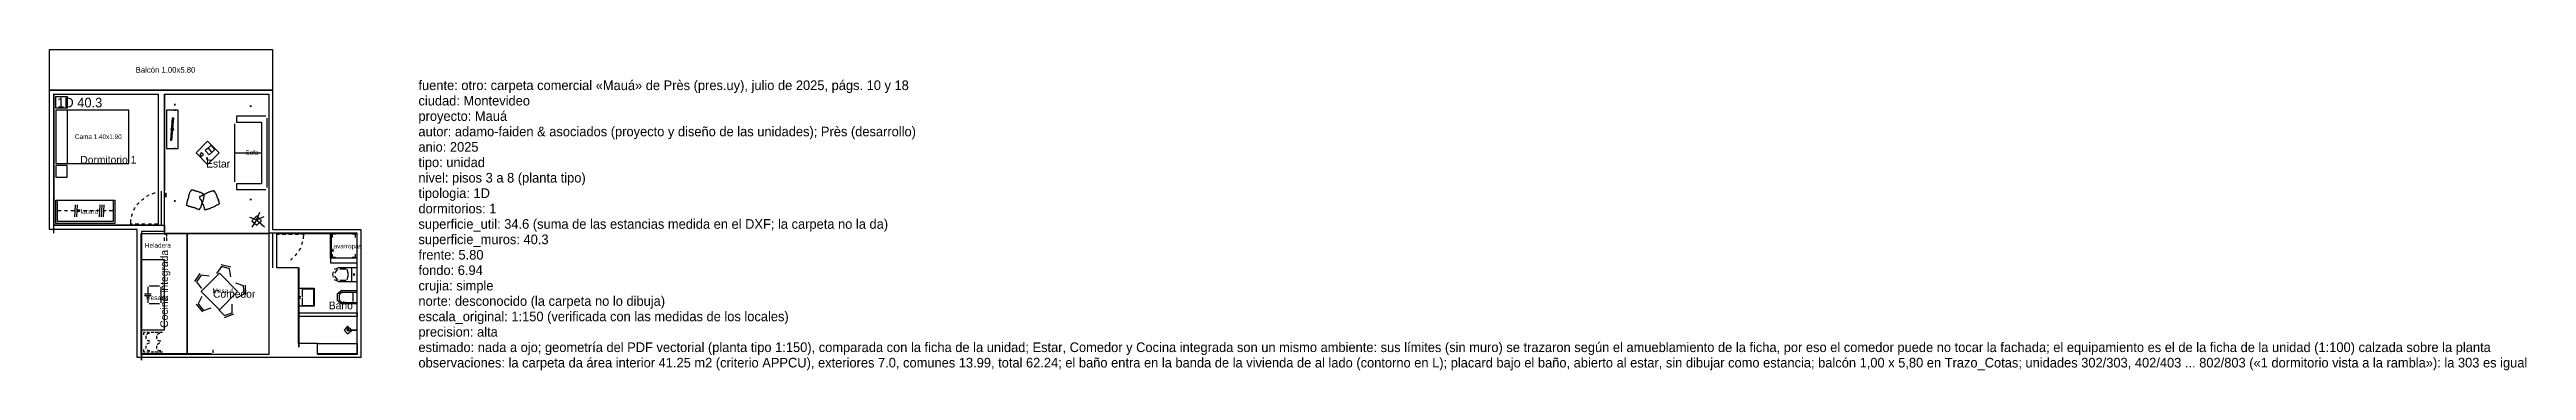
# Model space of a CAD drawing. Header units: metres. Extents: x 0 to 64.4, y -0.3 to 8.
import ezdxf

# ---------------------------------------------------------------- set-up
doc = ezdxf.new("R2010")
doc.units = ezdxf.units.M
for name, color, linetype in [('Trazo_Cotas', 9, 'Continuous'), ('Trazo_Datos', 7, 'Continuous'), ('Trazo_Entrada', 1, 'Continuous'), ('Trazo_Equipamiento', 8, 'Continuous'), ('Trazo_Estancias', 3, 'Continuous'), ('Trazo_Fachada', 30, 'Continuous'), ('Trazo_Puertas', 1, 'Continuous'), ('Trazo_Unidad', 7, 'Continuous'), ('Trazo_Ventanas', 5, 'Continuous')]:
    doc.layers.add(name, color=color, linetype=linetype)

msp = doc.modelspace()

# ---------------------------------------------------------------- linework, layer by layer
at = {"layer": 'Trazo_Cotas'}
msp.add_lwpolyline([(5.8, 7.99), (5.8, 6.94), (0, 6.94), (0, 7.99)], close=True, dxfattribs=at)
at = {"layer": 'Trazo_Entrada'}
msp.add_line((5.7, 0), (4.21, 0), dxfattribs=at)
at = {"layer": 'Trazo_Equipamiento', "color": 8}
for p, q in [((2.99, 6.84), (2.99, 4.33)), ((3.02, 4.16), (3.02, 4.26)), ((2.32, 3.46), (2.23, 3.46)), ((2.39, 3.27), (2.39, 0.09)), ((2.48, 3.46), (2.4, 3.46)), ((2.65, 3.46), (2.57, 3.46)), ((2.82, 3.46), (2.73, 3.46)), ((7.3, 2.58), (7.3, 3.23)), ((7.3, 3.22), (7.3, 2.57)), ((7.32, 2.58), (7.32, 3.23)), ((7.32, 3.22), (7.32, 2.57)), ((2.99, 3.03), (2.99, 3.11)), ((3.04, 3.11), (3.04, 3.03)), ((5.89, 3.2), (5.97, 3.2)), ((6.06, 3.2), (6.14, 3.2)), ((6.22, 3.2), (6.31, 3.2)), ((6.39, 3.2), (6.47, 3.2)), ((7.35, 3.2), (7.35, 3.11)), ((7.43, 3.2), (7.35, 3.2)), ((7.37, 2.22), (7.36, 2.15)), ((7.36, 2.15), (7.37, 2.08)), ((7.52, 2.33), (7.4, 2.28)), ((7.4, 2.02), (7.52, 1.97)), ((7.49, 2.29), (7.41, 2.19)), ((7.41, 2.11), (7.49, 2.01)), ((7.71, 2.29), (7.55, 2.29)), ((7.71, 2), (7.55, 2)), ((7.77, 2.15), (7.74, 2.28)), ((7.74, 2.02), (7.77, 2.15)), ((7.85, 2.33), (7.85, 1.97)), ((2.64, 1.64), (2.47, 1.64)), ((2.47, 1.61), (2.64, 1.61)), ((2.56, 1.64), (2.56, 1.83)), ((2.56, 1.42), (2.56, 1.61)), ((2.59, 1.86), (2.86, 1.86)), ((2.86, 1.39), (2.59, 1.39)), ((2.89, 1.83), (2.89, 1.42)), ((7.6, 1.74), (7.48, 1.64)), ((7.48, 1.64), (7.48, 1.49)), ((7.48, 1.49), (7.6, 1.39)), ((7.6, 1.69), (7.53, 1.63)), ((7.53, 1.63), (7.53, 1.5)), ((7.53, 1.5), (7.6, 1.43)), ((7.6, 1.74), (8, 1.74)), ((7.98, 1.69), (7.6, 1.69)), ((7.6, 1.43), (7.98, 1.43)), ((7.89, 1.45), (7.89, 1.67)), ((2.6, 0.65), (2.53, 0.65)), ((2.6, 0.65), (2.53, 0.65)), ((2.72, 0.65), (2.64, 0.65)), ((2.72, 0.65), (2.64, 0.65)), ((2.83, 0.65), (2.75, 0.65)), ((2.83, 0.65), (2.75, 0.65)), ((2.94, 0.65), (2.86, 0.65)), ((2.94, 0.65), (2.86, 0.65)), ((6.47, 1.16), (6.59, 1.16)), ((6.47, 1.16), (8, 1.16)), ((6.62, 1.16), (6.7, 1.16)), ((6.67, 1.16), (6.76, 1.16)), ((6.78, 1.16), (6.87, 1.16)), ((6.84, 1.16), (6.92, 1.16)), ((6.95, 1.16), (7.03, 1.16)), ((7.01, 1.16), (7.09, 1.16)), ((7.12, 1.16), (7.2, 1.16)), ((7.17, 1.16), (7.29, 1.16)), ((4.21, 0.09), (2.39, 0.09)), ((2.53, 0.15), (2.6, 0.15)), ((2.64, 0.15), (2.72, 0.15)), ((2.75, 0.15), (2.83, 0.15)), ((2.86, 0.15), (2.94, 0.15)), ((4.25, 0.12), (4.25, 0.2)), ((6.97, 0.09), (6.97, 0.37)), ((8, 0.09), (6.97, 0.09))]:
    msp.add_line(p, q, dxfattribs=at)
at = {"layer": 'Trazo_Equipamiento', "color": 9}
for p, q in [((0.46, 6.42), (0.46, 5.03)), ((4.82, 4.56), (4.82, 6.06)), ((5.66, 4.41), (5.66, 6.21)), ((4.13, 5.44), (4.05, 5.37)), ((4.05, 5.37), (4.15, 5.26)), ((4.2, 5.51), (4.13, 5.44)), ((4.22, 5.33), (4.13, 5.43)), ((4.22, 5.33), (4.13, 5.43)), ((4.23, 5.33), (4.15, 5.26)), ((4.2, 5.5), (4.3, 5.39)), ((4.3, 5.4), (4.23, 5.33)), ((4.82, 5.31), (5.51, 5.31)), ((0.67, 3.96), (0.65, 3.65)), ((0.67, 3.96), (0.65, 3.65)), ((0.72, 3.96), (0.7, 3.65)), ((0.72, 3.96), (0.7, 3.65)), ((1.31, 3.96), (1.29, 3.65)), ((1.31, 3.96), (1.29, 3.65)), ((1.36, 3.96), (1.34, 3.65)), ((1.36, 3.96), (1.34, 3.65)), ((1.41, 3.96), (1.39, 3.65)), ((1.41, 3.96), (1.39, 3.65)), ((4.86, 4.36), (5.62, 4.36)), ((0.21, 3.81), (0.3, 3.81)), ((0.21, 3.81), (0.3, 3.81)), ((0.39, 3.81), (0.47, 3.81)), ((0.39, 3.81), (0.47, 3.81)), ((0.55, 3.81), (0.64, 3.81)), ((0.55, 3.81), (0.64, 3.81)), ((0.72, 3.81), (0.8, 3.81)), ((0.72, 3.81), (0.8, 3.81)), ((0.89, 3.81), (0.97, 3.81)), ((0.89, 3.81), (0.97, 3.81)), ((1.05, 3.81), (1.14, 3.81)), ((1.05, 3.81), (1.14, 3.81)), ((1.22, 3.81), (1.3, 3.81)), ((1.22, 3.81), (1.3, 3.81)), ((1.39, 3.81), (1.47, 3.81)), ((1.39, 3.81), (1.47, 3.81)), ((1.55, 3.81), (1.65, 3.81)), ((1.55, 3.81), (1.65, 3.81)), ((5.38, 3.57), (5.21, 3.63)), ((5.38, 3.57), (5.26, 3.38)), ((5.38, 3.57), (5.47, 3.77)), ((5.38, 3.57), (5.58, 3.66)), ((5.38, 3.57), (5.59, 3.39)), ((3.91, 2.18), (3.77, 1.97)), ((4.71, 2.34), (4.46, 2.4)), ((3.81, 1.38), (3.98, 1.18)), ((5.1, 1.63), (5.09, 1.88)), ((4.55, 1.04), (4.79, 1.13))]:
    msp.add_line(p, q, dxfattribs=at)
at = {"layer": 'Trazo_Equipamiento', "color": 8}
for points in [[(0.09, 6.83), (0.11, 6.83), (0.11, 3.43), (2.99, 3.43), (2.99, 3.27), (2.39, 3.27)], [(0.11, 3.23), (0.11, 6.83), (0.11, 3.43)], [(2.19, 3.82), (2.22, 3.88), (2.23, 3.89)], [(2.27, 3.96), (2.28, 3.97), (2.33, 4.02)], [(2.39, 4.08), (2.44, 4.12), (2.45, 4.13)], [(2.52, 4.18), (2.53, 4.19), (2.59, 4.22)], [(2.67, 4.25), (2.73, 4.27), (2.75, 4.27)], [(3.03, 4.16), (3.03, 4.26), (3.02, 4.26)], [(2.15, 3.46), (2.11, 3.46), (2.11, 3.58)], [(2.13, 3.66), (2.14, 3.68), (2.16, 3.74)], [(2.39, 3.27), (2.39, -0.07), (2.39, 0.09)], [(8, 2.58), (8, 3.23), (5.71, 3.23)], [(2.99, 3.2), (3.04, 3.2), (3.04, 3.14)], [(6.32, 2.58), (6.27, 2.53), (6.26, 2.52)], [(6.43, 2.7), (6.42, 2.69), (6.38, 2.64)], [(6.52, 2.84), (6.49, 2.78), (6.48, 2.77)], [(6.58, 3), (6.57, 2.98), (6.55, 2.92)], [(6.56, 3.2), (6.6, 3.2), (6.59, 3.09), (6.59, 3.08)], [(8, 2.58), (7.3, 2.58), (7.3, 2.46), (8, 2.46)], [(7.35, 2.8), (7.35, 2.77), (7.38, 2.77), (7.38, 2.8)], [(7.35, 2.68), (7.35, 2.6), (7.43, 2.6)], [(7.95, 3.11), (7.95, 3.2), (7.87, 3.2)], [(7.87, 2.6), (7.95, 2.6), (7.95, 2.68)], [(6.48, 2.33), (6.48, 0.27), (6.48, 0.37)], [(7.51, 1.97), (8, 1.97), (8, 2.33), (7.51, 2.33)], [(6.52, 1.58), (6.5, 1.57), (6.5, 1.55), (6.52, 1.54)], [(6.58, 1.57), (6.58, 1.78), (6.86, 1.78), (6.86, 1.34), (6.58, 1.34), (6.58, 1.55)], [(8, 1.39), (7.77, 1.39), (7.6, 1.39)], [(2.49, 0.65), (2.44, 0.65), (2.44, 0.59)], [(7.85, 0.72), (7.75, 0.81), (7.66, 0.71), (7.75, 0.61), (7.85, 0.7)], [(7.78, 0.72), (7.75, 0.73), (7.73, 0.71), (7.75, 0.69), (7.78, 0.7)], [(7.75, 0.72), (7.99, 0.72), (7.99, 0.7), (7.75, 0.7)], [(2.44, 0.21), (2.44, 0.15), (2.49, 0.15)], [(2.5, 0.56), (2.5, 0.5), (2.51, 0.48)], [(2.5, 0.3), (2.5, 0.24), (2.51, 0.23)], [(2.6, 0.62), (2.56, 0.62), (2.54, 0.61), (2.53, 0.6), (2.53, 0.59)], [(2.6, 0.37), (2.58, 0.37), (2.54, 0.35), (2.53, 0.34)], [(2.54, 0.45), (2.55, 0.44), (2.57, 0.44), (2.58, 0.43), (2.61, 0.43)], [(2.54, 0.2), (2.55, 0.19), (2.57, 0.18), (2.61, 0.18)], [(2.78, 0.56), (2.78, 0.5), (2.79, 0.48)], [(2.78, 0.3), (2.78, 0.24), (2.79, 0.23)], [(2.87, 0.62), (2.83, 0.62), (2.8, 0.59)], [(2.87, 0.37), (2.85, 0.37), (2.83, 0.36), (2.81, 0.34), (2.8, 0.34)], [(2.81, 0.45), (2.83, 0.44), (2.84, 0.44), (2.86, 0.43), (2.89, 0.43)], [(2.81, 0.2), (2.83, 0.19), (2.84, 0.18), (2.89, 0.18)], [(8, 0.08), (6.97, 0.08), (6.97, 0.36)]]:
    msp.add_lwpolyline(points, dxfattribs=at)
at = {"layer": 'Trazo_Equipamiento', "color": 9}
for points in [[(0.46, 6.47), (0.16, 6.47), (0.16, 6.77), (0.46, 6.77)], [(3.26, 6.54), (3.26, 6.58)], [(5.21, 6.52), (5.25, 6.52)], [(0.16, 5.03), (2.06, 5.03), (2.06, 6.42), (0.16, 6.42)], [(3.04, 5.42), (3.34, 5.42), (3.34, 6.42), (3.04, 6.42)], [(3.15, 5.63), (3.2, 6.22), (3.22, 6.22), (3.17, 5.63)], [(3.28, 6.42), (3.24, 6.42)], [(3.23, 5.42), (3.27, 5.42)], [(4.11, 5.01), (4.41, 5.31), (4.11, 5.61), (3.81, 5.31)], [(3.95, 5.22), (4, 5.27), (3.95, 5.32), (3.91, 5.27)], [(0.46, 4.98), (0.16, 4.98), (0.16, 4.68), (0.46, 4.68)], [(0.16, 4.08), (1.7, 4.08), (1.7, 3.48), (0.16, 3.48)], [(0.21, 4.08), (1.65, 4.08), (1.65, 3.53), (0.21, 3.53)], [(3.26, 4.04), (3.26, 4.08)], [(3.9, 3.84), (3.91, 3.85), (3.91, 3.87), (3.93, 3.89), (3.93, 3.9), (3.94, 3.92), (3.94, 3.93), (3.95, 3.95), (3.95, 3.96), (3.96, 3.97), (3.96, 3.99), (3.97, 4), (3.97, 4.01), (3.98, 4.03), (3.98, 4.04), (3.99, 4.06), (3.99, 4.08), (4, 4.1), (4, 4.11), (4.01, 4.12), (4.01, 4.15), (4.02, 4.17), (4.02, 4.21), (4.03, 4.23), (4.02, 4.23), (4.01, 4.24), (3.99, 4.25), (3.98, 4.25), (3.97, 4.26), (3.96, 4.26), (3.94, 4.27), (3.93, 4.28), (3.91, 4.28), (3.9, 4.29), (3.89, 4.29), (3.87, 4.3), (3.86, 4.3), (3.85, 4.31), (3.83, 4.31), (3.82, 4.32), (3.79, 4.32), (3.77, 4.33), (3.74, 4.33), (3.73, 4.34), (3.68, 4.34), (3.67, 4.32), (3.66, 4.31), (3.66, 4.3), (3.65, 4.29), (3.64, 4.27), (3.64, 4.26), (3.63, 4.25), (3.63, 4.23), (3.62, 4.22), (3.62, 4.21), (3.61, 4.19), (3.61, 4.15), (3.6, 4.13), (3.6, 4.12), (3.59, 4.1), (3.59, 4.08), (3.58, 4.06), (3.58, 4.04), (3.57, 4.02), (3.57, 3.99), (3.56, 3.98), (3.56, 3.96), (3.55, 3.95), (3.57, 3.95), (3.58, 3.94), (3.6, 3.94), (3.61, 3.93), (3.64, 3.93), (3.65, 3.92), (3.67, 3.92), (3.68, 3.91), (3.69, 3.91), (3.71, 3.9), (3.74, 3.9), (3.75, 3.89), (3.77, 3.89), (3.78, 3.88), (3.8, 3.88), (3.81, 3.87), (3.82, 3.87), (3.83, 3.86), (3.85, 3.86), (3.86, 3.85), (3.88, 3.85), (3.89, 3.84)], [(4.04, 3.83), (4.05, 3.83), (4.07, 3.84), (4.08, 3.85), (4.11, 3.85), (4.12, 3.86), (4.13, 3.86), (4.15, 3.87), (4.18, 3.87), (4.19, 3.88), (4.21, 3.89), (4.22, 3.89), (4.23, 3.9), (4.24, 3.9), (4.26, 3.91), (4.27, 3.91), (4.29, 3.92), (4.3, 3.93), (4.31, 3.93), (4.32, 3.94), (4.34, 3.95), (4.35, 3.96), (4.36, 3.96), (4.38, 3.97), (4.39, 3.97), (4.4, 3.98), (4.42, 3.99), (4.42, 4), (4.41, 4.01), (4.41, 4.04), (4.4, 4.05), (4.4, 4.07), (4.39, 4.08), (4.39, 4.1), (4.38, 4.11), (4.38, 4.12), (4.37, 4.14), (4.37, 4.15), (4.36, 4.17), (4.36, 4.18), (4.35, 4.19), (4.35, 4.21), (4.33, 4.23), (4.33, 4.25), (4.31, 4.27), (4.31, 4.29), (4.27, 4.33), (4.26, 4.32), (4.21, 4.32), (4.2, 4.31), (4.19, 4.31), (4.17, 4.3), (4.16, 4.29), (4.13, 4.29), (4.12, 4.28), (4.1, 4.27), (4.09, 4.26), (4.08, 4.26), (4.07, 4.25), (4.05, 4.25), (4.03, 4.23), (4.02, 4.23), (4, 4.22), (3.99, 4.21), (3.97, 4.21), (3.95, 4.19), (3.94, 4.19), (3.92, 4.18), (3.91, 4.18), (3.9, 4.17), (3.9, 4.15), (3.91, 4.14), (3.91, 4.13), (3.92, 4.11), (3.94, 4.09), (3.94, 4.07), (3.95, 4.06), (3.95, 4.05), (3.96, 4.04), (3.96, 4.02), (3.97, 4.01), (3.98, 3.99), (3.98, 3.98), (3.99, 3.97), (3.99, 3.96), (4, 3.94), (4, 3.93), (4.01, 3.91), (4.02, 3.9), (4.02, 3.87), (4.03, 3.86), (4.03, 3.85)], [(4.39, 4.06), (4.39, 4.1)], [(5.25, 4.1), (5.21, 4.1)], [(5.39, 3.43), (5.51, 3.55), (5.39, 3.68), (5.26, 3.55)], [(4.42, 1.24), (4.89, 1.71), (4.42, 2.19), (3.94, 1.71)]]:
    msp.add_lwpolyline(points, close=True, dxfattribs=at)
for points in [[(3.18, 5.96), (3.15, 5.93), (3.17, 5.89)], [(3.19, 5.89), (3.23, 5.92), (3.2, 5.97)], [(5.62, 6.26), (4.86, 6.26), (4.86, 6.11), (5.51, 6.11), (5.51, 4.51), (4.86, 4.51), (4.86, 4.36)], [(4.86, 6.11), (5.51, 6.11), (5.51, 4.51), (4.86, 4.51)], [(4.09, 5.2), (4.11, 5.14), (4.1, 5.13), (4.09, 5.19)], [(4.15, 2.11), (3.94, 2.14), (3.82, 1.96), (3.95, 1.79)], [(4.71, 2.09), (4.68, 2.3), (4.47, 2.36), (4.34, 2.18)], [(3.96, 1.58), (3.86, 1.39), (4, 1.22), (4.2, 1.29)], [(4.4, 1.24), (4.55, 1.09), (4.75, 1.16), (4.75, 1.38)], [(4.86, 1.55), (5.06, 1.65), (5.04, 1.86), (4.84, 1.93)]]:
    msp.add_lwpolyline(points, dxfattribs=at)
at = {"layer": 'Trazo_Equipamiento', "color": 8}
for points in [[(2.99, 2.53), (2.39, 2.53), (2.39, 0.72), (2.99, 0.72)], [(7.94, 2.15), (7.92, 2.17), (7.89, 2.15), (7.92, 2.13)], [(6.48, 1.8), (6.88, 1.8), (6.88, 1.33), (6.48, 1.33)], [(8, 1.06), (6.47, 1.06), (6.47, 1.16), (8, 1.16)], [(7.72, 0.76), (7.75, 0.73), (7.78, 0.76), (7.75, 0.79)], [(8, 0.08), (6.97, 0.08), (6.97, 0.36), (8, 0.36)]]:
    msp.add_lwpolyline(points, close=True, dxfattribs=at)
at = {"layer": 'Trazo_Estancias', "color": 5}
msp.add_lwpolyline([(2.82, 6.83), (2.82, 3.43), (0.11, 3.43), (0.11, 6.83)], close=True, dxfattribs=at)
at = {"layer": 'Trazo_Estancias', "color": 2}
msp.add_lwpolyline([(5.7, 6.83), (5.7, 3.22), (2.99, 3.22), (2.99, 6.83)], close=True, dxfattribs=at)
at = {"layer": 'Trazo_Estancias', "color": 30}
msp.add_lwpolyline([(3.58, 3.22), (3.58, 0.08), (2.38, 0.08), (2.38, 3.22)], close=True, dxfattribs=at)
at = {"layer": 'Trazo_Estancias', "color": 40}
msp.add_lwpolyline([(5.7, 3.22), (5.7, 0.08), (3.58, 0.08), (3.58, 3.22)], close=True, dxfattribs=at)
at = {"layer": 'Trazo_Estancias', "color": 4}
msp.add_lwpolyline([(7.99, 3.22), (7.99, 0.08), (6.97, 0.08), (6.97, 0.36), (6.47, 0.36), (6.47, 2.33), (5.91, 2.33), (5.91, 3.22)], close=True, dxfattribs=at)
at = {"layer": 'Trazo_Fachada'}
msp.add_line((5.8, 6.94), (0, 6.94), dxfattribs=at)
at = {"layer": 'Trazo_Puertas'}
for p, q in [((2.9, 4.32), (2.9, 3.43)), ((5.8, 3.22), (5.8, 2.33))]:
    msp.add_line(p, q, dxfattribs=at)
at = {"layer": 'Trazo_Unidad'}
msp.add_lwpolyline([(5.8, 6.94), (5.8, 3.32), (8.09, 3.32), (8.09, 0), (2.28, 0), (2.28, 3.32), (0, 3.32), (0, 6.94)], close=True, dxfattribs=at)
at = {"layer": 'Trazo_Ventanas'}
for p, q in [((2.82, 6.94), (0.11, 6.94)), ((5.7, 6.94), (2.99, 6.94))]:
    msp.add_line(p, q, dxfattribs=at)

# ---------------------------------------------------------------- texts
at = {"layer": 'Trazo_Cotas'}
msp.add_text('Balcón 1.00x5.80', height=0.15, dxfattribs=at).set_placement((2.24, 7.39))
at = {"layer": 'Trazo_Datos'}
for s, p in [('fuente: otro: carpeta comercial «Mauá» de Près (pres.uy), julio de 2025, págs. 10 y 18', (9.59, 6.94)), ('ciudad: Montevideo', (9.59, 6.54)), ('autor: adamo-faiden & asociados (proyecto y diseño de las unidades); Près (desarrollo)', (9.59, 5.74)), ('proyecto: Mauá', (9.59, 6.14)), ('tipo: unidad', (9.59, 4.94)), ('anio: 2025', (9.59, 5.34)), ('nivel: pisos 3 a 8 (planta tipo)', (9.59, 4.54)), ('tipologia: 1D', (9.59, 4.14)), ('dormitorios: 1', (9.59, 3.74)), ('superficie_util: 34.6 (suma de las estancias medida en el DXF; la carpeta no la da)', (9.59, 3.34)), ('frente: 5.80', (9.59, 2.54)), ('superficie_muros: 40.3', (9.59, 2.94)), ('fondo: 6.94', (9.59, 2.14)), ('crujia: simple', (9.59, 1.74)), ('norte: desconocido (la carpeta no lo dibuja)', (9.59, 1.34)), ('escala_original: 1:150 (verificada con las medidas de los locales)', (9.59, 0.94)), ('precision: alta', (9.59, 0.54)), ('estimado: nada a ojo; geometría del PDF vectorial (planta tipo 1:150), comparada con la ficha de la unidad; Estar, Comedor y Cocina integrada son un mismo ambiente: sus límites (sin muro) se trazaron según el amueblamiento de la ficha, por eso el comedor puede no tocar la fachada; el equipamiento es el de la ficha de la unidad (1:100) calzada sobre la planta', (9.59, 0.14)), ('observaciones: la carpeta da área interior 41.25 m2 (criterio APPCU), exteriores 7.0, comunes 13.99, total 62.24; el baño entra en la banda de la vivienda de al lado (contorno en L); placard bajo el baño, abierto al estar, sin dibujar como estancia; balcón 1,00 x 5,80 en Trazo_Cotas; unidades 302/303, 402/403 ... 802/803 («1 dormitorio vista a la rambla»): la 303 es igual', (9.59, -0.26))]:
    msp.add_text(s, height=0.25, dxfattribs=at).set_placement(p)
at = {"layer": 'Trazo_Equipamiento', "color": 8}
for s, p in [('Cama 1.40x1.90', (0.66, 5.67)), ('Sofa', (5.09, 5.26)), ('Placard', (0.7, 3.73)), ('Heladera', (2.48, 2.85)), ('Lavarropas', (7.29, 2.83)), ('Mesada', (2.49, 1.49)), ('Mesa 4', (4.24, 1.67))]:
    msp.add_text(s, height=0.12, dxfattribs=at).set_placement(p)
at = {"layer": 'Trazo_Estancias', "color": 5}
msp.add_text('Dormitorio 1', height=0.2, dxfattribs=at).set_placement((0.8, 5.03))
at = {"layer": 'Trazo_Estancias', "color": 2}
msp.add_text('Estar', height=0.2, dxfattribs=at).set_placement((4.07, 4.93))
at = {"layer": 'Trazo_Estancias', "color": 30}
msp.add_text('Cocina integrada', height=0.2, rotation=90, dxfattribs=at).set_placement((3.08, 0.77))
at = {"layer": 'Trazo_Estancias', "color": 40}
msp.add_text('Comedor', height=0.2, dxfattribs=at).set_placement((4.25, 1.55))
at = {"layer": 'Trazo_Estancias', "color": 4}
msp.add_text('Baño', height=0.2, dxfattribs=at).set_placement((7.26, 1.25))
at = {"layer": 'Trazo_Unidad'}
msp.add_text('1D 40.3', height=0.25, dxfattribs=at).set_placement((0.2, 6.49))

doc.saveas('drawing.dxf')
